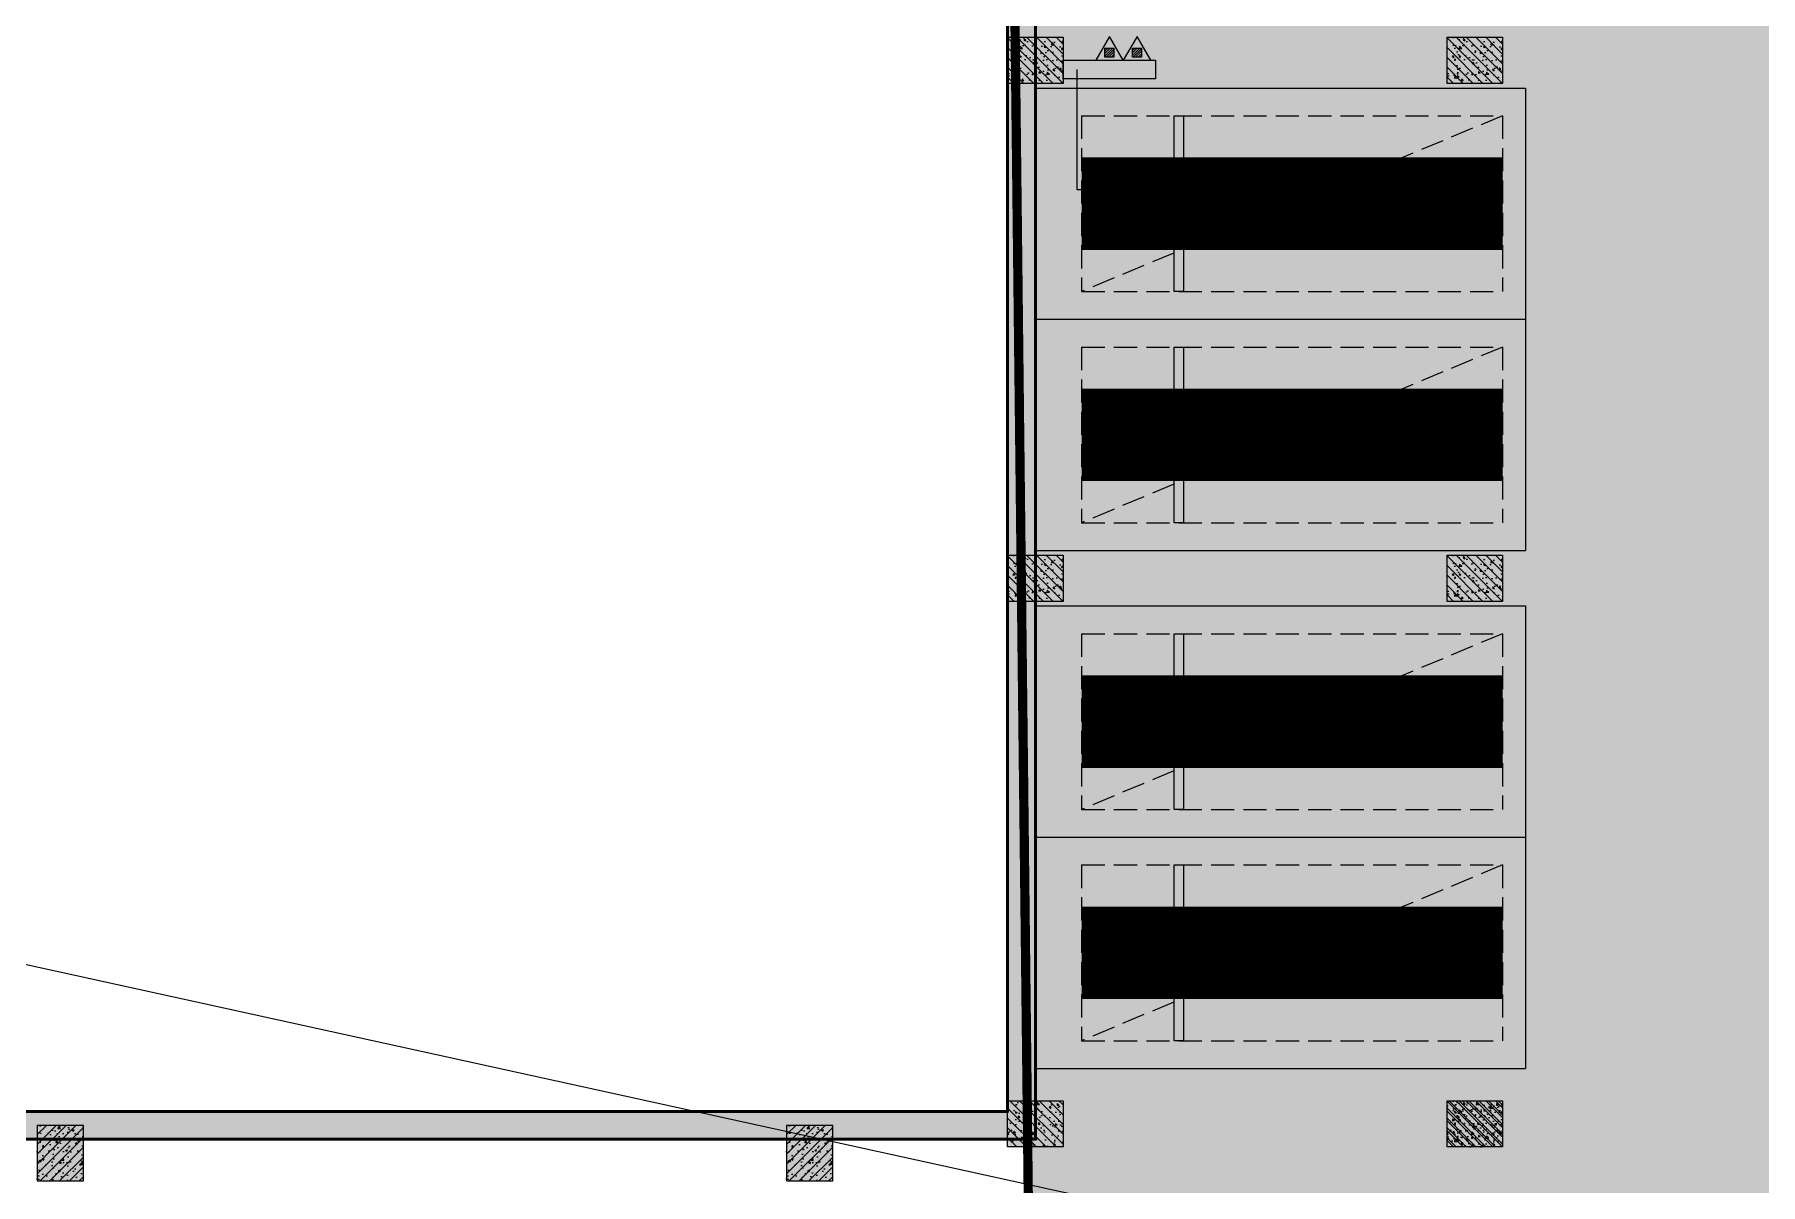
# Model space of a CAD drawing. Extents: x -1338203 to 1886333, y -530034 to 1031844.
# Drawn here: x 618408 to 637065, y 216490 to 228924 of the extents above; entities that cross this region are included whole.
import ezdxf

# ---------------------------------------------------------------- set-up
doc = ezdxf.new("R2010")
doc.units = 0
doc.header["$LTSCALE"] = 1000
doc.header["$MEASUREMENT"] = 0
doc.linetypes.add('A-001-平面B2$0$__DASH', pattern=[0.35, 0.25, -0.1])
doc.layers.add('AAD-A-PROOF', color=30, linetype='Continuous', plot=False)
for name, color, linetype in [('p-a-regular', 5, 'Continuous'), ('S001地下一墙柱$0$0S-CW-HATCH', 251, 'Continuous'), ('S001地下一墙柱$0$0S-CW-HATCH-UP', 251, 'Continuous'), ('S001地下一墙柱$0$S001地下一墙柱$0$0S-CC-LINE', 52, 'Continuous'), ('S001地下一墙柱$0$S001地下一墙柱$0$0S-CW-HATCH', 251, 'Continuous'), ('S001地下一墙柱$0$S001地下一墙柱$0$0S-CW-HATCH-UP', 251, 'Continuous'), ('负一层消火栓$0$0P-ACC-FH', 7, 'Continuous'), ('负一层消火栓$0$0P-DIM-FH', 3, 'Continuous'), ('负一层消火栓$0$0P-EQUIP-FH', 7, 'Continuous')]:
    doc.layers.add(name, color=color, linetype=linetype)
doc.layers.add('p-a-wall', color=7, linetype='Continuous', lineweight=50)
doc.layers.add('p-h-walkable', color=7, linetype='Continuous', lineweight=70, true_color=0xf0f0f0)

# ---------------------------------------------------------------- blocks, each defined once
blk = doc.blocks.new('负一层消火栓$0$$TwtSys$00000546')
h = blk.add_hatch()
h.set_pattern_fill('ANSI31', color=256, scale=200, style=0)
h.set_pattern_definition([(45, (-38543.802, -6670.83), (-17.67767, 17.67767), [])])
h.paths.add_polyline_path([(-65, 174), (65, 174), (65, 44), (-65, 44)])
for points in [[(0, 344), (-198, 0), (198, 0)], [(-65, 174), (65, 174), (65, 44), (-65, 44)]]:
    blk.add_lwpolyline(points, close=True)
blk = doc.blocks.new('负一层消火栓')
at = {"layer": '负一层消火栓$0$0P-ACC-FH'}
blk.add_lwpolyline([(-135839, -78244), (-135839, -78444), (-136839, -78444), (-136839, -78244)], close=True, dxfattribs=at)
at = {"layer": '负一层消火栓$0$0P-DIM-FH'}
for p, q in [((-136689, -78344, 800), (-136689, -79642, 800)), ((-136689, -79642, 800), (-134727, -79642, 800))]:
    blk.add_line(p, q, dxfattribs=at)
at = {"layer": '负一层消火栓$0$0P-EQUIP-FH', "xscale": 0.75, "yscale": 0.75, "zscale": 0.75}
for p in [(-136338, -78244, 800), (-136040, -78244, 800)]:
    blk.add_blockref('负一层消火栓$0$$TwtSys$00000546', p, dxfattribs=at)

msp = doc.modelspace()

# ---------------------------------------------------------------- hatches: boundary and pattern name
at = {"layer": 'p-h-walkable', "ltscale": 0.002}
h = msp.add_hatch(color=256, dxfattribs=at)
h.dxf.hatch_style = 1
h.paths.add_polyline_path([(633826.6, 244460.7), (640276.6, 244575.6), (640576.6, 234544.8), (645576.7, 234544.6), (645576.7, 209278.9), (732355.9, 209029), (732355.1, 235229.9), (738506.7, 235229.9), (738506.6, 268838.9), (732734.3, 268838.9), (732734.3, 272898.9), (711963.1, 272898.9), (711963.1, 278984.7), (717256.7, 278984.7), (717256.7, 284049), (733571.6, 284135.6), (733996.6, 290449.1), (739216.6, 290449.1), (739766.6, 284299.1), (754626.6, 284299.1), (755296.6, 290449.1), (760516.6, 290449.1), (760816.6, 283049.1), (760816.3, 275879.2), (775122.6, 275879.2), (776006.6, 274138.9), (776006.6, 259429.1), (778716.6, 259429.1), (778716.6, 238849.1), (783416.6, 238849.1), (783416.6, 237229.1), (782066.6, 237229.1), (782066.6, 234429.1), (779546.6, 234429.1), (779546.6, 237129.1), (773916.6, 237129.1), (773916.6, 243229.1), (764306.6, 243225.6), (764306.6, 236639.1), (760766.6, 236639.1), (760766.6, 234429.1), (758246.6, 234429.1), (758246.6, 238649.1), (762116.6, 238649.1), (762116.6, 243225.6), (748656.6, 243225.6), (748756.3, 207529.1), (800106.6, 207528.9), (800206.7, 201639.7), (812908.2, 202239.1), (812576.6, 180449.3), (744206, 180449.3), (744206, 173439), (728556.7, 173439), (728556.6, 122289.1), (746356.6, 122289.1), (750916.6, 132325.6), (842896.6, 132325.6), (843211.6, 121345.6), (839116.6, 121345.6), (839116.6, 93449.1), (864906.6, 93449.1), (864906.6, 79694), (875856.6, 74929.1), (875856.6, 65749.1), (834560.6, 65749.1), (839142.9, 28436.3), (869465.5, 32160.2), (871163.4, 18334), (873704.3, 18646.1), (877328.9, 5540.2), (761876.2, -8638.5), (761133.2, 2082.3), (764950.9, 5291.5), (763253.1, 19116.3), (799242.7, 23536.1), (793807.6, 65749.1), (750756.6, 65749.1), (751556.6, 81645.6), (636016.6, 81645.6), (636016.6, 96345.6), (629416.6, 96345.6), (629416.6, 118203.2), (622306.6, 118203.2), (622286.6, 139083.2), (644406.6, 137003.2), (644406.6, 129968.2), (656656.6, 129968.2), (656406.6, 138083.2), (712156.6, 138083.2), (711856.6, 184449.1), (581811.6, 184349.1), (581826.6, 197199.1), (585876.6, 197449.1), (585976.6, 209279), (629226.6, 209578.9), (628926.8, 236145.4), (633826.6, 236145.6)])
at = {"layer": 'S001地下一墙柱$0$0S-CW-HATCH'}
h = msp.add_hatch(color=256, dxfattribs=at)
h.dxf.hatch_style = 1
h.paths.add_polyline_path([(609777, 209278.9), (609777, 217278.9), (628926.8, 217278.9), (628926.8, 236145.4), (629226.7, 236145.4), (629226.7, 216978.9), (610077, 216978.9), (610077, 209278.9)])
at = {"layer": 'S001地下一墙柱$0$0S-CW-HATCH-UP'}
h = msp.add_hatch(dxfattribs=at)
h.set_pattern_fill('钢筋混凝土', color=256, scale=30)
h.set_pattern_definition([(45, (-9296980.81, -620439.075), (-53.0330086, 53.0330086), []), (50, (-9296980.81, -620439.08), (215.1780548, -18.8256405), [22.5, -247.5]), (355, (-9296980.8, -620439.08), (-41.6254, 225.65764), [18, -198]), (100.4514, (-9296962.88, -620440.64), (173.5528145, 206.8318626), [19.122057, -210.3426336]), (46.1842, (-9296980.8, -620379.08), (320.1723146, -49.655704), [33.75, -371.25]), (96.6356, (-9296954.13, -620383.2), (280.398812, 292.235361), [28.683086, -315.5139]), (351.1842, (-9296980.8, -620379.08), (280.398584, 292.23558), [27, -297]), (21, (-9296950.81, -620394.08), (179.0721156, -120.7856672), [22.5, -247.5]), (326, (-9296950.8, -620394.08), (72.9945996, 217.5450135), [18, -198]), (71.4514, (-9296935.89, -620404.14), (252.0667886, 96.759149), [19.122057, -210.3426336]), (37.5, (-9296980.81, -620439.075), (3.6479566, 99.86815615), [0, -195.6, 0, -201, 0, -198.75]), (7.5, (-9296980.81, -620439.08), (78.9208612, 118.3235136), [0, -114.6, 0, -191.1, 0, -75.75]), (327.5, (-9297047.71, -620439.075), (160.14673085, -6.7664615), [0, -75, 0, -234, 0, -310.5]), (317.5, (-9297077.71, -620439.08), (174.9558508, 30.0314947), [0, -97.5, 0, -155.4, 0, -220.5])])
h.paths.add_polyline_path([(609777, 209278.9), (609777, 217278.9), (628926.8, 217278.9), (628926.8, 236145.4), (629226.7, 236145.4), (629226.7, 216978.9), (610077, 216978.9), (610077, 209278.9)])
at = {"layer": 'S001地下一墙柱$0$S001地下一墙柱$0$0S-CW-HATCH'}
h = msp.add_hatch(color=256, dxfattribs=at)
h.dxf.hatch_style = 1
h.paths.add_polyline_path([(628926.8, 228394.8), (628926.8, 228894.8), (629526.8, 228894.8), (629526.8, 228394.8)])
h = msp.add_hatch(color=256, dxfattribs=at)
h.dxf.hatch_style = 1
h.paths.add_polyline_path([(633676.7, 228394.8), (633676.7, 228894.8), (634276.7, 228894.8), (634276.7, 228394.8)])
h = msp.add_hatch(color=256, dxfattribs=at)
h.dxf.hatch_style = 1
h.paths.add_polyline_path([(628926.8, 222794.8), (628926.8, 223294.8), (629526.8, 223294.8), (629526.8, 222794.8)])
h = msp.add_hatch(color=256, dxfattribs=at)
h.dxf.hatch_style = 1
h.paths.add_polyline_path([(633676.7, 222794.8), (633676.7, 223294.8), (634276.7, 223294.8), (634276.7, 222794.8)])
h = msp.add_hatch(color=256, dxfattribs=at)
h.dxf.hatch_style = 1
h.paths.add_polyline_path([(628926.7, 216896.2), (628926.7, 217396.2), (629526.7, 217396.2), (629526.7, 216896.2)])
h = msp.add_hatch(color=256, dxfattribs=at)
h.dxf.hatch_style = 1
h.paths.add_polyline_path([(633676.7, 216895.5), (633676.7, 217395.5), (634276.7, 217395.5), (634276.7, 216895.5)])
h = msp.add_hatch(color=256, dxfattribs=at)
h.dxf.hatch_style = 1
h.paths.add_polyline_path([(633676.8, 216896.2), (633676.8, 217396.2), (634276.8, 217396.2), (634276.8, 216896.2)])
h = msp.add_hatch(color=256, dxfattribs=at)
h.dxf.hatch_style = 1
h.paths.add_polyline_path([(618936.6, 217129.2), (618436.6, 217129.2), (618436.6, 216529.2), (618936.6, 216529.2)])
h = msp.add_hatch(color=256, dxfattribs=at)
h.dxf.hatch_style = 1
h.paths.add_polyline_path([(627036.6, 217129.2), (626536.6, 217129.2), (626536.6, 216529.2), (627036.6, 216529.2)])
at = {"layer": 'S001地下一墙柱$0$S001地下一墙柱$0$0S-CW-HATCH-UP'}
h = msp.add_hatch(dxfattribs=at)
h.set_pattern_fill('钢筋混凝土', color=256, scale=30, angle=-90)
h.set_pattern_definition([(315, (645078.584, 196084.08), (53.03301, 53.03301), []), (320, (645078.58, 196084.08), (-18.8256, -215.17805), [22.5, -247.5]), (265, (645078.58, 196084.08), (225.6576, 41.6254), [18, -198]), (10.4514, (645077.02, 196066.15), (206.8319, -173.5528), [19.122, -210.3426]), (316.1842, (645138.58, 196084.08), (-49.6557, -320.1723), [33.75, -371.25]), (6.6356, (645134.45, 196057.4), (292.2354, -280.3988), [28.683, -315.514]), (261.1842, (645138.6, 196084.08), (292.2356, -280.3986), [27, -297]), (291, (645123.58, 196054.08), (-120.7857, -179.0721), [22.5, -247.5]), (236, (645123.58, 196054.08), (217.545, -72.9946), [18, -198]), (341.4514, (645113.52, 196039.16), (96.7591, -252.0668), [19.122, -210.3426]), (307.5, (645078.584, 196084.08), (99.86816, -3.64796), [0, -195.6, 0, -201, 0, -198.75]), (277.5, (645078.58, 196084.08), (118.3235, -78.92086), [0, -114.6, 0, -191.1, 0, -75.75]), (237.5, (645078.584, 196150.98), (-6.76646, -160.14673), [0, -75, 0, -234, 0, -310.5]), (227.5, (645078.58, 196180.98), (30.0315, -174.95585), [0, -97.5, 0, -155.4, 0, -220.5])])
h.paths.add_polyline_path([(628926.8, 228394.8), (628926.8, 228894.8), (629526.8, 228894.8), (629526.8, 228394.8)])
h = msp.add_hatch(dxfattribs=at)
h.set_pattern_fill('钢筋混凝土', color=256, scale=30, angle=-90)
h.set_pattern_definition([(315, (649828.51, 196084.08), (53.03301, 53.03301), []), (320, (649828.51, 196084.08), (-18.8256, -215.17805), [22.5, -247.5]), (265, (649828.51, 196084.08), (225.6576, 41.6254), [18, -198]), (10.4514, (649826.94, 196066.15), (206.8319, -173.5528), [19.122, -210.3426]), (316.1842, (649888.5, 196084.08), (-49.6557, -320.1723), [33.75, -371.25]), (6.6356, (649884.37, 196057.4), (292.2354, -280.3988), [28.683, -315.514]), (261.1842, (649888.5, 196084.08), (292.2356, -280.3986), [27, -297]), (291, (649873.51, 196054.08), (-120.7857, -179.0721), [22.5, -247.5]), (236, (649873.51, 196054.08), (217.545, -72.9946), [18, -198]), (341.4514, (649863.45, 196039.16), (96.7591, -252.0668), [19.122, -210.3426]), (307.5, (649828.51, 196084.08), (99.86816, -3.64796), [0, -195.6, 0, -201, 0, -198.75]), (277.5, (649828.51, 196084.08), (118.3235, -78.92086), [0, -114.6, 0, -191.1, 0, -75.75]), (237.5, (649828.51, 196150.98), (-6.76646, -160.14673), [0, -75, 0, -234, 0, -310.5]), (227.5, (649828.51, 196180.98), (30.0315, -174.95585), [0, -97.5, 0, -155.4, 0, -220.5])])
h.paths.add_polyline_path([(633676.7, 228394.8), (633676.7, 228894.8), (634276.7, 228894.8), (634276.7, 228394.8)])
h = msp.add_hatch(dxfattribs=at)
h.set_pattern_fill('钢筋混凝土', color=256, scale=30, angle=-90)
h.set_pattern_definition([(315, (645078.584, 190484.08), (53.03301, 53.03301), []), (320, (645078.58, 190484.08), (-18.8256, -215.17805), [22.5, -247.5]), (265, (645078.58, 190484.08), (225.6576, 41.6254), [18, -198]), (10.4514, (645077.02, 190466.15), (206.8319, -173.5528), [19.122, -210.3426]), (316.1842, (645138.58, 190484.08), (-49.6557, -320.1723), [33.75, -371.25]), (6.6356, (645134.45, 190457.4), (292.2354, -280.3988), [28.683, -315.514]), (261.1842, (645138.6, 190484.08), (292.2356, -280.3986), [27, -297]), (291, (645123.58, 190454.08), (-120.7857, -179.0721), [22.5, -247.5]), (236, (645123.58, 190454.08), (217.545, -72.9946), [18, -198]), (341.4514, (645113.52, 190439.16), (96.7591, -252.0668), [19.122, -210.3426]), (307.5, (645078.584, 190484.08), (99.86816, -3.64796), [0, -195.6, 0, -201, 0, -198.75]), (277.5, (645078.58, 190484.08), (118.3235, -78.92086), [0, -114.6, 0, -191.1, 0, -75.75]), (237.5, (645078.584, 190550.98), (-6.76646, -160.14673), [0, -75, 0, -234, 0, -310.5]), (227.5, (645078.58, 190580.98), (30.0315, -174.95585), [0, -97.5, 0, -155.4, 0, -220.5])])
h.paths.add_polyline_path([(628926.8, 222794.8), (628926.8, 223294.8), (629526.8, 223294.8), (629526.8, 222794.8)])
h = msp.add_hatch(dxfattribs=at)
h.set_pattern_fill('钢筋混凝土', color=256, scale=30, angle=-90)
h.set_pattern_definition([(315, (649828.51, 190484.08), (53.03301, 53.03301), []), (320, (649828.51, 190484.08), (-18.8256, -215.17805), [22.5, -247.5]), (265, (649828.51, 190484.08), (225.6576, 41.6254), [18, -198]), (10.4514, (649826.94, 190466.15), (206.8319, -173.5528), [19.122, -210.3426]), (316.1842, (649888.5, 190484.08), (-49.6557, -320.1723), [33.75, -371.25]), (6.6356, (649884.37, 190457.4), (292.2354, -280.3988), [28.683, -315.514]), (261.1842, (649888.5, 190484.08), (292.2356, -280.3986), [27, -297]), (291, (649873.51, 190454.08), (-120.7857, -179.0721), [22.5, -247.5]), (236, (649873.51, 190454.08), (217.545, -72.9946), [18, -198]), (341.4514, (649863.45, 190439.16), (96.7591, -252.0668), [19.122, -210.3426]), (307.5, (649828.51, 190484.08), (99.86816, -3.64796), [0, -195.6, 0, -201, 0, -198.75]), (277.5, (649828.51, 190484.08), (118.3235, -78.92086), [0, -114.6, 0, -191.1, 0, -75.75]), (237.5, (649828.51, 190550.98), (-6.76646, -160.14673), [0, -75, 0, -234, 0, -310.5]), (227.5, (649828.51, 190580.98), (30.0315, -174.95585), [0, -97.5, 0, -155.4, 0, -220.5])])
h.paths.add_polyline_path([(633676.7, 222794.8), (633676.7, 223294.8), (634276.7, 223294.8), (634276.7, 222794.8)])
h = msp.add_hatch(dxfattribs=at)
h.set_pattern_fill('钢筋混凝土', color=256, scale=30, angle=-90)
h.set_pattern_definition([(315, (644578.61, 184585.48), (53.03301, 53.03301), []), (320, (644578.61, 184585.48), (-18.8256, -215.17805), [22.5, -247.5]), (265, (644578.61, 184585.48), (225.6576, 41.6254), [18, -198]), (10.4514, (644577.04, 184567.55), (206.8319, -173.5528), [19.122, -210.3426]), (316.1842, (644638.6, 184585.48), (-49.6557, -320.1723), [33.75, -371.25]), (6.6356, (644634.47, 184558.8), (292.2354, -280.3988), [28.683, -315.514]), (261.1842, (644638.6, 184585.48), (292.2356, -280.3986), [27, -297]), (291, (644623.61, 184555.48), (-120.7857, -179.0721), [22.5, -247.5]), (236, (644623.61, 184555.48), (217.545, -72.9946), [18, -198]), (341.4514, (644613.55, 184540.56), (96.7591, -252.0668), [19.122, -210.3426]), (307.5, (644578.61, 184585.48), (99.86816, -3.64796), [0, -195.6, 0, -201, 0, -198.75]), (277.5, (644578.61, 184585.48), (118.3235, -78.92086), [0, -114.6, 0, -191.1, 0, -75.75]), (237.5, (644578.61, 184652.38), (-6.76646, -160.14673), [0, -75, 0, -234, 0, -310.5]), (227.5, (644578.61, 184682.38), (30.0315, -174.95585), [0, -97.5, 0, -155.4, 0, -220.5])])
h.paths.add_polyline_path([(628926.7, 216896.2), (628926.7, 217396.2), (629526.7, 217396.2), (629526.7, 216896.2)])
h = msp.add_hatch(dxfattribs=at)
h.set_pattern_fill('钢筋混凝土', color=256, scale=30, angle=-90)
h.set_pattern_definition([(315, (649828.51, 184584.78), (53.03301, 53.03301), []), (320, (649828.51, 184584.78), (-18.8256, -215.17805), [22.5, -247.5]), (265, (649828.51, 184584.78), (225.6576, 41.6254), [18, -198]), (10.4514, (649826.94, 184566.85), (206.8319, -173.5528), [19.122, -210.3426]), (316.1842, (649888.5, 184584.78), (-49.6557, -320.1723), [33.75, -371.25]), (6.6356, (649884.37, 184558.1), (292.2354, -280.3988), [28.683, -315.514]), (261.1842, (649888.5, 184584.78), (292.2356, -280.3986), [27, -297]), (291, (649873.51, 184554.78), (-120.7857, -179.0721), [22.5, -247.5]), (236, (649873.51, 184554.78), (217.545, -72.9946), [18, -198]), (341.4514, (649863.45, 184539.86), (96.7591, -252.0668), [19.122, -210.3426]), (307.5, (649828.51, 184584.78), (99.86816, -3.64796), [0, -195.6, 0, -201, 0, -198.75]), (277.5, (649828.51, 184584.78), (118.3235, -78.92086), [0, -114.6, 0, -191.1, 0, -75.75]), (237.5, (649828.51, 184651.68), (-6.76646, -160.14673), [0, -75, 0, -234, 0, -310.5]), (227.5, (649828.51, 184681.68), (30.0315, -174.95585), [0, -97.5, 0, -155.4, 0, -220.5])])
h.paths.add_polyline_path([(633676.7, 216895.5), (633676.7, 217395.5), (634276.7, 217395.5), (634276.7, 216895.5)])
h = msp.add_hatch(dxfattribs=at)
h.set_pattern_fill('钢筋混凝土', color=256, scale=30, angle=-90)
h.set_pattern_definition([(315, (649328.69, 184585.48), (53.03301, 53.03301), []), (320, (649328.7, 184585.48), (-18.8256, -215.17805), [22.5, -247.5]), (265, (649328.7, 184585.48), (225.6576, 41.6254), [18, -198]), (10.4514, (649327.12, 184567.55), (206.8319, -173.5528), [19.122, -210.3426]), (316.1842, (649388.7, 184585.48), (-49.6557, -320.1723), [33.75, -371.25]), (6.6356, (649384.55, 184558.8), (292.2354, -280.3988), [28.683, -315.514]), (261.1842, (649388.7, 184585.48), (292.2356, -280.3986), [27, -297]), (291, (649373.7, 184555.48), (-120.7857, -179.0721), [22.5, -247.5]), (236, (649373.7, 184555.48), (217.545, -72.9946), [18, -198]), (341.4514, (649363.63, 184540.56), (96.7591, -252.0668), [19.122, -210.3426]), (307.5, (649328.69, 184585.48), (99.86816, -3.64796), [0, -195.6, 0, -201, 0, -198.75]), (277.5, (649328.69, 184585.48), (118.3235, -78.92086), [0, -114.6, 0, -191.1, 0, -75.75]), (237.5, (649328.69, 184652.38), (-6.76646, -160.14673), [0, -75, 0, -234, 0, -310.5]), (227.5, (649328.69, 184682.38), (30.0315, -174.95585), [0, -97.5, 0, -155.4, 0, -220.5])])
h.paths.add_polyline_path([(633676.8, 216896.2), (633676.8, 217396.2), (634276.8, 217396.2), (634276.8, 216896.2)])
h = msp.add_hatch(dxfattribs=at)
h.set_pattern_fill('钢筋混凝土', color=256, scale=30)
h.set_pattern_definition([(45, (651247.33, 226080.95), (-53.03301, 53.03301), []), (50, (651247.33, 226080.95), (215.1781, -18.8256), [22.5, -247.5]), (355, (651247.33, 226080.95), (-41.6254, 225.6576), [18, -198]), (100.4514, (651265.26, 226079.38), (173.5528, 206.8319), [19.122, -210.3426]), (46.1842, (651247.33, 226140.95), (320.1723, -49.6557), [33.75, -371.25]), (96.6356, (651274, 226136.8), (280.3988, 292.2354), [28.683, -315.514]), (351.1842, (651247.33, 226140.95), (280.3986, 292.2356), [27, -297]), (21, (651277.33, 226125.95), (179.0721, -120.7857), [22.5, -247.5]), (326, (651277.33, 226125.95), (72.9946, 217.545), [18, -198]), (71.4514, (651292.25, 226115.88), (252.0668, 96.7591), [19.122, -210.3426]), (37.5, (651247.33, 226080.95), (3.64796, 99.86816), [0, -195.6, 0, -201, 0, -198.75]), (7.5, (651247.33, 226080.95), (78.92086, 118.3235), [0, -114.6, 0, -191.1, 0, -75.75]), (327.5, (651180.43, 226080.95), (160.14673, -6.76646), [0, -75, 0, -234, 0, -310.5]), (317.5, (651150.43, 226080.95), (174.95585, 30.0315), [0, -97.5, 0, -155.4, 0, -220.5])])
h.paths.add_polyline_path([(618936.6, 217129.2), (618436.6, 217129.2), (618436.6, 216529.2), (618936.6, 216529.2)])
h = msp.add_hatch(dxfattribs=at)
h.set_pattern_fill('钢筋混凝土', color=256, scale=30)
h.set_pattern_definition([(45, (659347.33, 226080.95), (-53.03301, 53.03301), []), (50, (659347.33, 226080.95), (215.1781, -18.8256), [22.5, -247.5]), (355, (659347.33, 226080.95), (-41.6254, 225.6576), [18, -198]), (100.4514, (659365.26, 226079.38), (173.5528, 206.8319), [19.122, -210.3426]), (46.1842, (659347.33, 226140.95), (320.1723, -49.6557), [33.75, -371.25]), (96.6356, (659374, 226136.8), (280.3988, 292.2354), [28.683, -315.514]), (351.1842, (659347.33, 226140.95), (280.3986, 292.2356), [27, -297]), (21, (659377.33, 226125.95), (179.0721, -120.7857), [22.5, -247.5]), (326, (659377.33, 226125.95), (72.9946, 217.545), [18, -198]), (71.4514, (659392.25, 226115.88), (252.0668, 96.7591), [19.122, -210.3426]), (37.5, (659347.33, 226080.95), (3.64796, 99.86816), [0, -195.6, 0, -201, 0, -198.75]), (7.5, (659347.33, 226080.95), (78.92086, 118.3235), [0, -114.6, 0, -191.1, 0, -75.75]), (327.5, (659280.43, 226080.95), (160.14673, -6.76646), [0, -75, 0, -234, 0, -310.5]), (317.5, (659250.43, 226080.95), (174.95585, 30.0315), [0, -97.5, 0, -155.4, 0, -220.5])])
h.paths.add_polyline_path([(627036.6, 217129.2), (626536.6, 217129.2), (626536.6, 216529.2), (627036.6, 216529.2)])

# ---------------------------------------------------------------- linework, layer by layer
for p, q in [((629226.5, 228344.9), (634526.5, 228344.9)), ((629226.5, 228344.9), (629226.5, 225844.9)), ((634526.5, 228344.9), (634526.5, 225844.9)), ((629226.5, 225844.9), (634526.5, 225844.9)), ((629226.6, 225844.9), (634526.6, 225844.9)), ((629226.6, 225844.9), (629226.6, 223344.9)), ((634526.6, 225844.9), (634526.6, 223344.9)), ((629226.6, 223344.9), (634526.6, 223344.9)), ((629226.6, 222744.9), (634526.6, 222744.9)), ((629226.6, 222744.9), (629226.6, 220244.9)), ((634526.6, 222744.9), (634526.6, 220244.9)), ((629226.6, 220244.9), (634526.6, 220244.9)), ((629226.7, 220244.9), (634526.7, 220244.9)), ((629226.7, 220244.9), (629226.7, 217744.9)), ((634526.7, 220244.9), (634526.7, 217744.9)), ((629226.7, 217744.9), (634526.7, 217744.9))]:
    msp.add_line(p, q)
at = {"linetype": 'A-001-平面B2$0$__DASH'}
for p, q in [((629726.5, 228044.9), (629726.5, 226144.9)), ((629726.5, 228044.9), (634276.5, 228044.9)), ((634276.5, 228044.9), (634276.5, 226144.9)), ((629726.5, 226144.9), (634276.5, 226144.9)), ((629726.6, 225544.9), (629726.6, 223644.9)), ((629726.6, 225544.9), (634276.6, 225544.9)), ((634276.6, 225544.9), (634276.6, 223644.9)), ((629726.6, 223644.9), (634276.6, 223644.9)), ((629726.6, 222444.9), (629726.6, 220544.9)), ((629726.6, 222444.9), (634276.6, 222444.9)), ((634276.6, 222444.9), (634276.6, 220544.9)), ((629726.6, 220544.9), (634276.6, 220544.9)), ((629726.7, 219944.9), (629726.7, 218044.9)), ((629726.7, 219944.9), (634276.7, 219944.9)), ((634276.7, 219944.9), (634276.7, 218044.9)), ((629726.7, 218044.9), (634276.7, 218044.9))]:
    msp.add_line(p, q, dxfattribs=at)
for points in [[(634276.5, 228044.9), (629726.5, 226144.9)], [(634276.6, 225544.9), (629726.6, 223644.9)], [(634276.6, 222444.9), (629726.6, 220544.9)], [(634276.7, 219944.9), (629726.7, 218044.9)]]:
    msp.add_lwpolyline(points, dxfattribs=at)
for points in [[(630726.5, 226144.9), (630726.5, 228044.9), (630826.5, 228044.9), (630826.5, 226144.9)], [(630726.6, 223644.9), (630726.6, 225544.9), (630826.6, 225544.9), (630826.6, 223644.9)], [(630726.6, 220544.9), (630726.6, 222444.9), (630826.6, 222444.9), (630826.6, 220544.9)], [(630726.7, 218044.9), (630726.7, 219944.9), (630826.7, 219944.9), (630826.7, 218044.9)]]:
    msp.add_lwpolyline(points, close=True)
at = {"layer": 'AAD-A-PROOF', "color": 241, "ltscale": 0.002}
msp.add_line((639297.6, 214263.9), (380309.5, 271048.6), dxfattribs=at)
at = {"layer": 'p-a-regular', "ltscale": 0.002, "const_width": 1000}
for points in [[(629726.5, 227094.9), (634276.5, 227094.9)], [(629726.6, 224594.9), (634276.6, 224594.9)], [(629726.6, 221494.9), (634276.6, 221494.9)], [(629726.7, 218994.9), (634276.7, 218994.9)]]:
    msp.add_lwpolyline(points, dxfattribs=at)
at = {"layer": 'p-a-wall', "elevation": 0, "flags": 128}
msp.add_lwpolyline([(609777, 209278.9), (609777, 217278.9), (628926.8, 217278.9), (628926.8, 236145.4), (629226.7, 236145.4), (629226.7, 216978.9), (610077, 216978.9), (610077, 209278.9)], close=True, dxfattribs=at)
at = {"layer": 'p-h-walkable', "ltscale": 0.002, "const_width": 100}
msp.add_lwpolyline([(711856.6, 184449.1), (581811.6, 184349.1), (581826.6, 197199.1), (585876.6, 197449.1), (585976.6, 209279), (629226.6, 209578.9), (628926.8, 236145.4), (633826.6, 236145.6), (633826.6, 244460.7), (640276.6, 244575.6), (640576.6, 234544.8), (645576.7, 234544.6), (645576.7, 209278.9), (732355.9, 209029)], dxfattribs=at)
at = {"layer": 'S001地下一墙柱$0$S001地下一墙柱$0$0S-CC-LINE', "elevation": 0}
for points in [[(628926.8, 228394.8), (628926.8, 228894.8), (629526.8, 228894.8), (629526.8, 228394.8)], [(628926.8, 222794.8), (628926.8, 223294.8), (629526.8, 223294.8), (629526.8, 222794.8)]]:
    msp.add_lwpolyline(points, close=True, dxfattribs=at)
at = {"layer": 'S001地下一墙柱$0$S001地下一墙柱$0$0S-CC-LINE'}
for points in [[(633676.7, 228394.8), (633676.7, 228894.8), (634276.7, 228894.8), (634276.7, 228394.8)], [(633676.7, 222794.8), (633676.7, 223294.8), (634276.7, 223294.8), (634276.7, 222794.8)], [(628926.7, 216896.2), (628926.7, 217396.2), (629526.7, 217396.2), (629526.7, 216896.2)], [(633676.7, 216895.5), (633676.7, 217395.5), (634276.7, 217395.5), (634276.7, 216895.5)], [(633676.8, 216896.2), (633676.8, 217396.2), (634276.8, 217396.2), (634276.8, 216896.2)], [(618936.6, 217129.2), (618436.6, 217129.2), (618436.6, 216529.2), (618936.6, 216529.2)], [(627036.6, 217129.2), (626536.6, 217129.2), (626536.6, 216529.2), (627036.6, 216529.2)]]:
    msp.add_lwpolyline(points, close=True, dxfattribs=at)

# ---------------------------------------------------------------- block references
at = {"ltscale": 0.002}
msp.add_blockref('负一层消火栓', (766365.4, 306889.1), dxfattribs=at)

doc.saveas('drawing.dxf')
